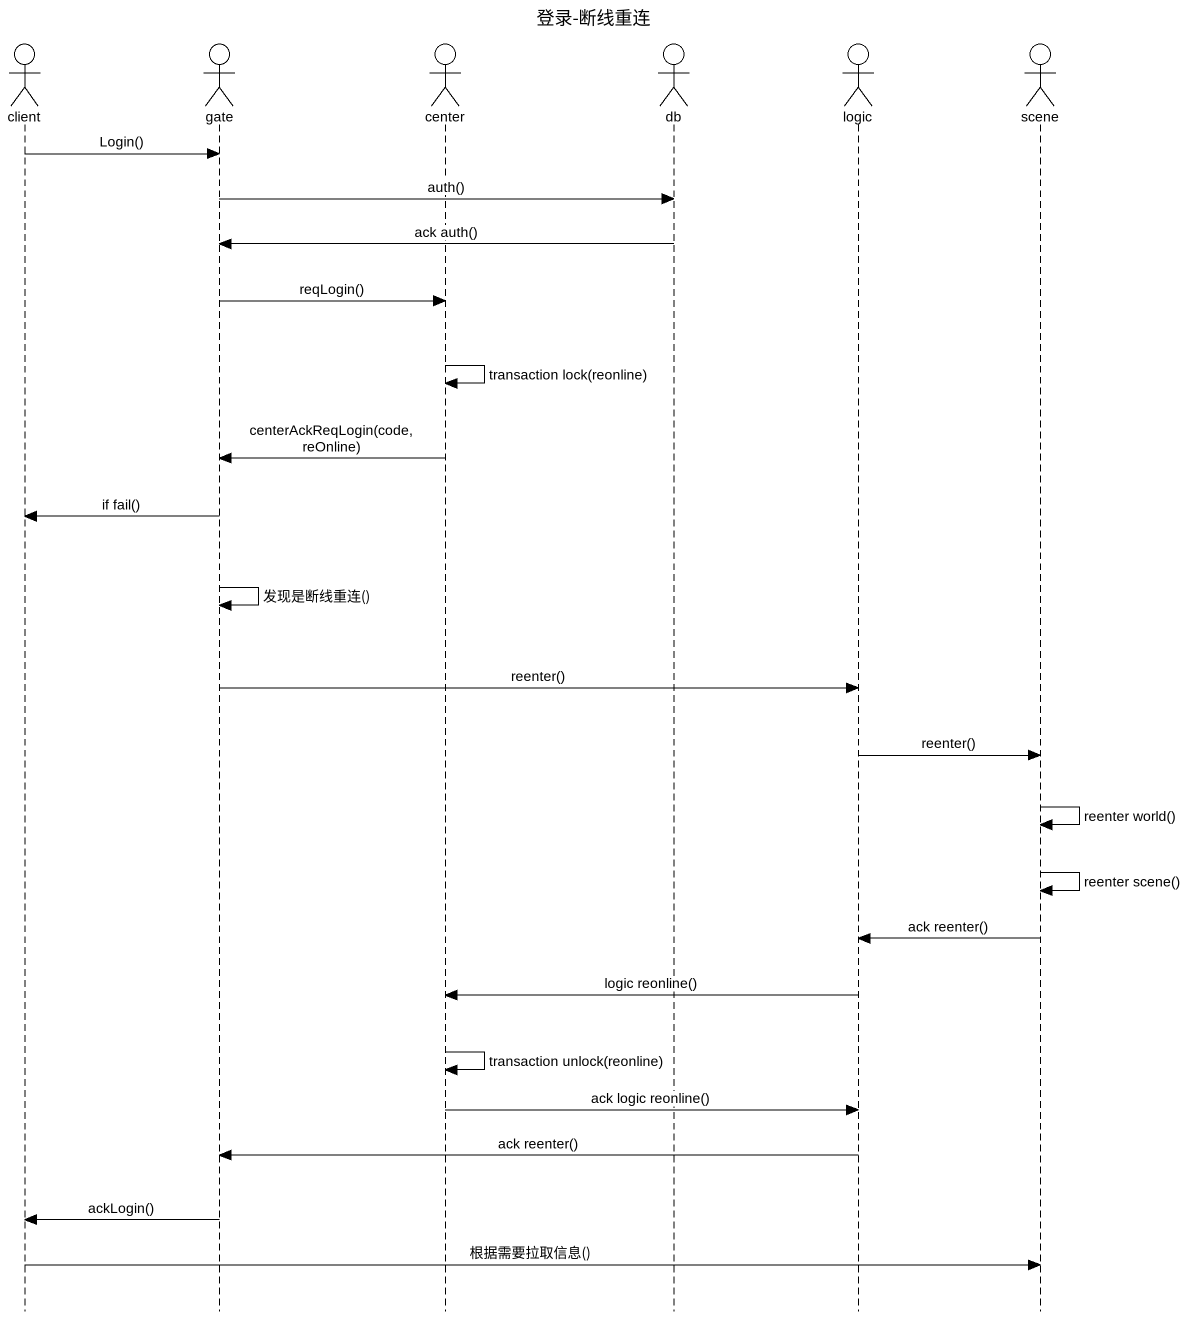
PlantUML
@startuml
title 登录-断线重连
hide footbox
actor client
actor gate
actor center
actor db
actor logic
actor scene

client -> gate : Login()
gate -> db : auth()
db -> gate : ack auth()
gate -> center : reqLogin()
center -> center : transaction lock(reonline)
center -> gate : centerAckReqLogin(code, reOnline)
gate -> client : if fail()
gate -> gate : 发现是断线重连()
gate -> logic : reenter()
logic -> scene : reenter()
scene -> scene : reenter world()
scene -> scene : reenter scene()
scene -> logic : ack reenter()
logic -> center : logic reonline()
center -> center : transaction unlock(reonline)
center -> logic : ack logic reonline()
logic -> gate : ack reenter()
gate -> client : ackLogin()
client -> scene : 根据需要拉取信息()
@enduml
